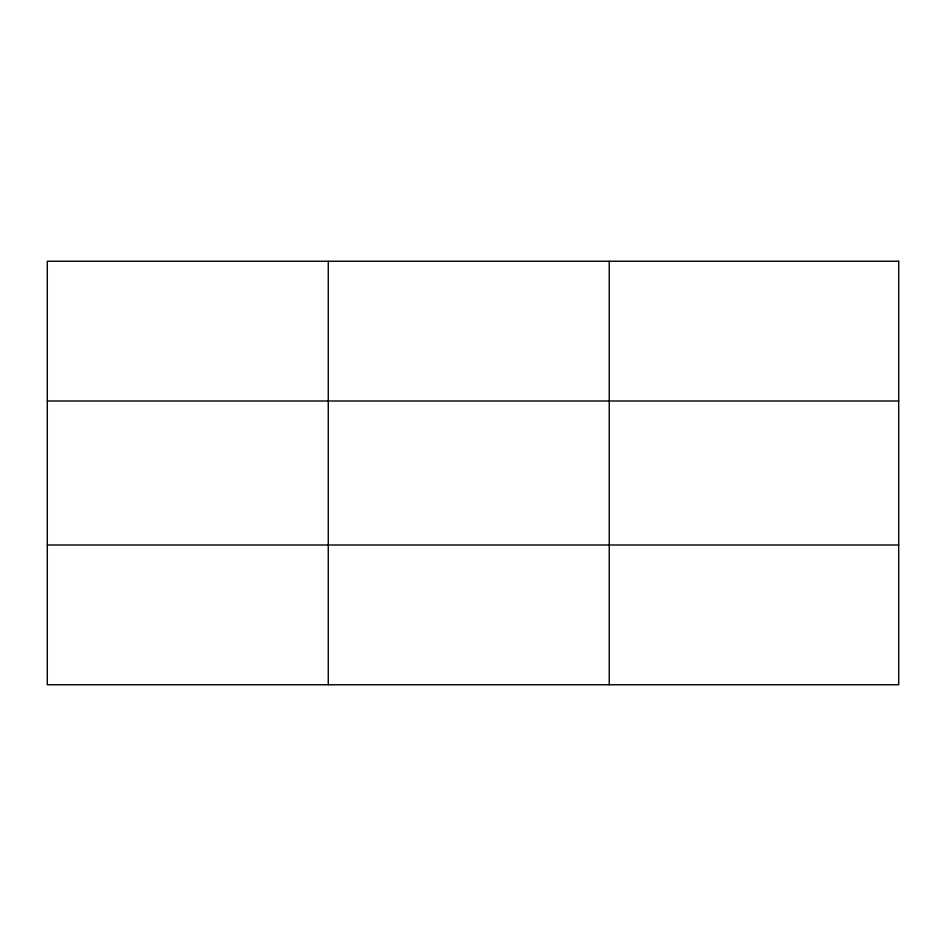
<?xml version="1.0" encoding="UTF-8"?>
<svg xmlns="http://www.w3.org/2000/svg" width="946" height="946" viewBox="0 0 946 946"><rect width="100%" height="100%" fill="white"/><g stroke="black" fill="none" stroke-linecap="round" stroke-linejoin="round"><path stroke-width="1.42" d="M328.262 261.25L328.262 684.75M609.224 261.25L609.224 684.75M47.3 400.998L898.7 400.998M47.3 545.002L898.7 545.002M898.7 261.25L898.7 684.75L47.3 684.75L47.3 261.25L898.7 261.25"/></g></svg>
